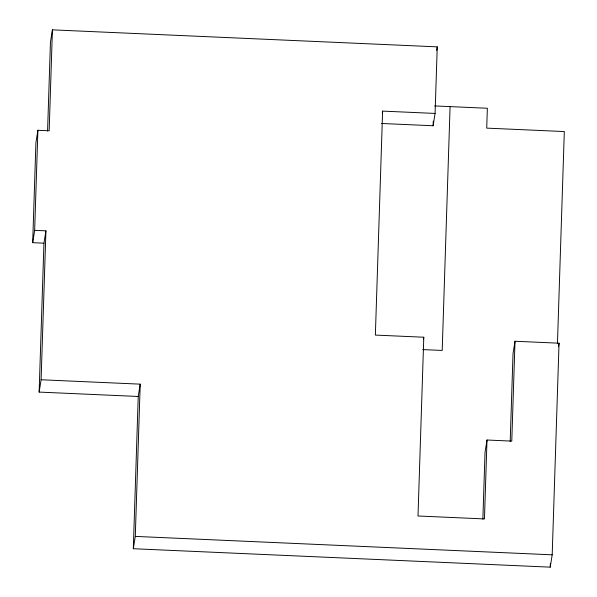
<?xml version="1.0" encoding="UTF-8"?>
<svg xmlns="http://www.w3.org/2000/svg" width="597" height="597" viewBox="0 0 597 597"><rect width="100%" height="100%" fill="white"/><g stroke="black" fill="none" stroke-linecap="round" stroke-linejoin="round"><path stroke-width="0.9" d="M32.686 242.673L34.663 230.345L45.924 230.845L43.947 243.173L32.686 242.673L35.924 142.601L37.895 130.28L49.163 130.78L52.424 29.85L437.243 46.857L435.086 113.43L433.116 125.751L381.55 123.475M34.663 230.345L37.895 130.28M39.133 392.087L41.103 379.767L140.213 384.147L138.235 396.475L39.133 392.087L43.947 243.173M47.573 131.064L50.446 42.178L52.424 29.85M41.103 379.767L45.924 230.845M510.196 441.414L513.032 353.581L515.01 341.253L559.046 343.2L552.195 554.822L550.225 567.15L133.31 548.718L138.235 396.475M133.31 548.718L135.288 536.397L140.213 384.147M435.086 113.43L382.61 111.109L375.364 335.081L423.788 337.223L418.004 515.995L484.451 518.927L487.003 440.011L511.778 441.108L515.01 341.253M433.116 125.751L433.265 121.131M450.086 106.609L442.198 350.446L422.743 349.588M482.869 519.181L485.025 452.339L487.003 440.011M550.225 567.15L550.344 563.419M557.456 343.447L564.314 131.556L486.719 128.124L487.361 108.258L434.661 105.93M382.326 112.87L382.61 111.109M436.676 50.379L437.243 46.857M423.504 338.984L423.788 337.223M558.479 346.723L559.046 343.2M135.288 536.397L552.195 554.822"/></g></svg>
